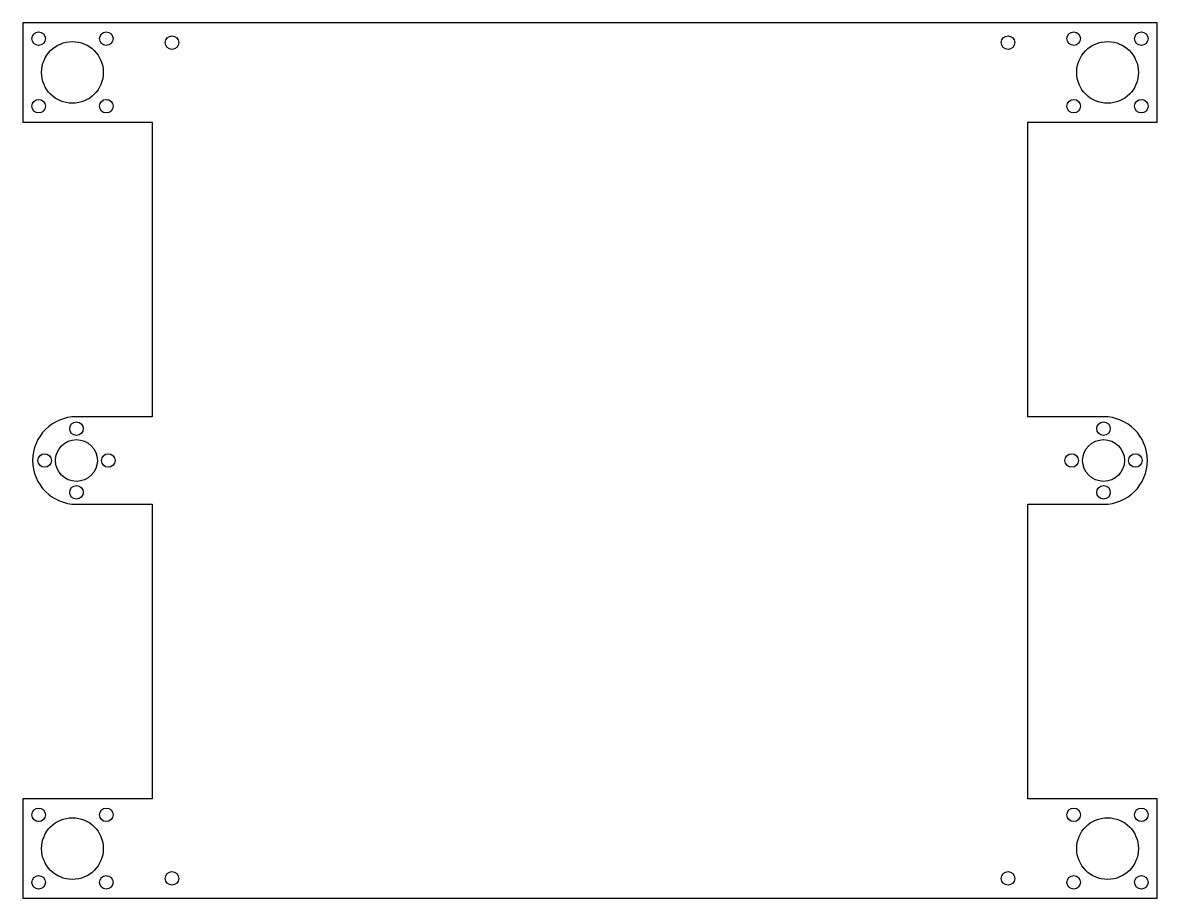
# Model space of a CAD drawing. Header units: millimetres. Extents: x -142 to 142, y -110 to 110.
import ezdxf

# ---------------------------------------------------------------- set-up
doc = ezdxf.new("R2010")
doc.units = ezdxf.units.MM

msp = doc.modelspace()

# ---------------------------------------------------------------- linework, layer by layer
at = {"color": 7, "linetype": 'Continuous', "lineweight": 25}
for p, q in [((142.5, 110), (-142.5, 110)), ((-142.5, 110), (-142.5, 85)), ((142.5, 85), (142.5, 110)), ((-142.5, 85), (-110, 85)), ((-110, 85), (-110, 11)), ((110, 11), (110, 85)), ((110, 85), (142.5, 85)), ((-110, 11), (-129, 11)), ((129, 11), (110, 11)), ((-129, -11), (-110, -11)), ((-110, -11), (-110, -85)), ((110, -85), (110, -11)), ((110, -11), (129, -11)), ((-110, -85), (-142.5, -85)), ((-142.5, -85), (-142.5, -110)), ((142.5, -85), (110, -85)), ((142.5, -110), (142.5, -85)), ((-142.5, -110), (142.5, -110))]:
    msp.add_line(p, q, dxfattribs=at)
for centre, radius in [((-138.49, 105.99), 1.7), ((-121.51, 105.99), 1.7), ((-105, 105), 1.7), ((105, 105), 1.7), ((121.51, 105.99), 1.7), ((138.49, 105.99), 1.7), ((-130, 97.5), 7.75), ((130, 97.5), 7.75), ((-138.49, 89.01), 1.7), ((-121.51, 89.01), 1.7), ((121.51, 89.01), 1.7), ((138.49, 89.01), 1.7), ((-129, 8), 1.7), ((129, 8), 1.7), ((-129, 0), 5.25), ((129, 0), 5.25), ((-137, 0), 1.7), ((-121, 0), 1.7), ((121, 0), 1.7), ((137, 0), 1.7), ((-129, -8), 1.7), ((129, -8), 1.7), ((-138.49, -89.01), 1.7), ((-121.51, -89.01), 1.7), ((121.51, -89.01), 1.7), ((138.49, -89.01), 1.7), ((-130, -97.5), 7.75), ((130, -97.5), 7.75), ((-138.49, -105.99), 1.7), ((-121.51, -105.99), 1.7), ((-105, -105), 1.7), ((105, -105), 1.7), ((121.51, -105.99), 1.7), ((138.49, -105.99), 1.7)]:
    msp.add_circle(centre, radius, dxfattribs=at)
for centre, start, end in [((-129, 0), 90, 270), ((129, 0), 270, 90)]:
    msp.add_arc(centre, 11, start, end, dxfattribs=at)

doc.saveas('drawing.dxf')
